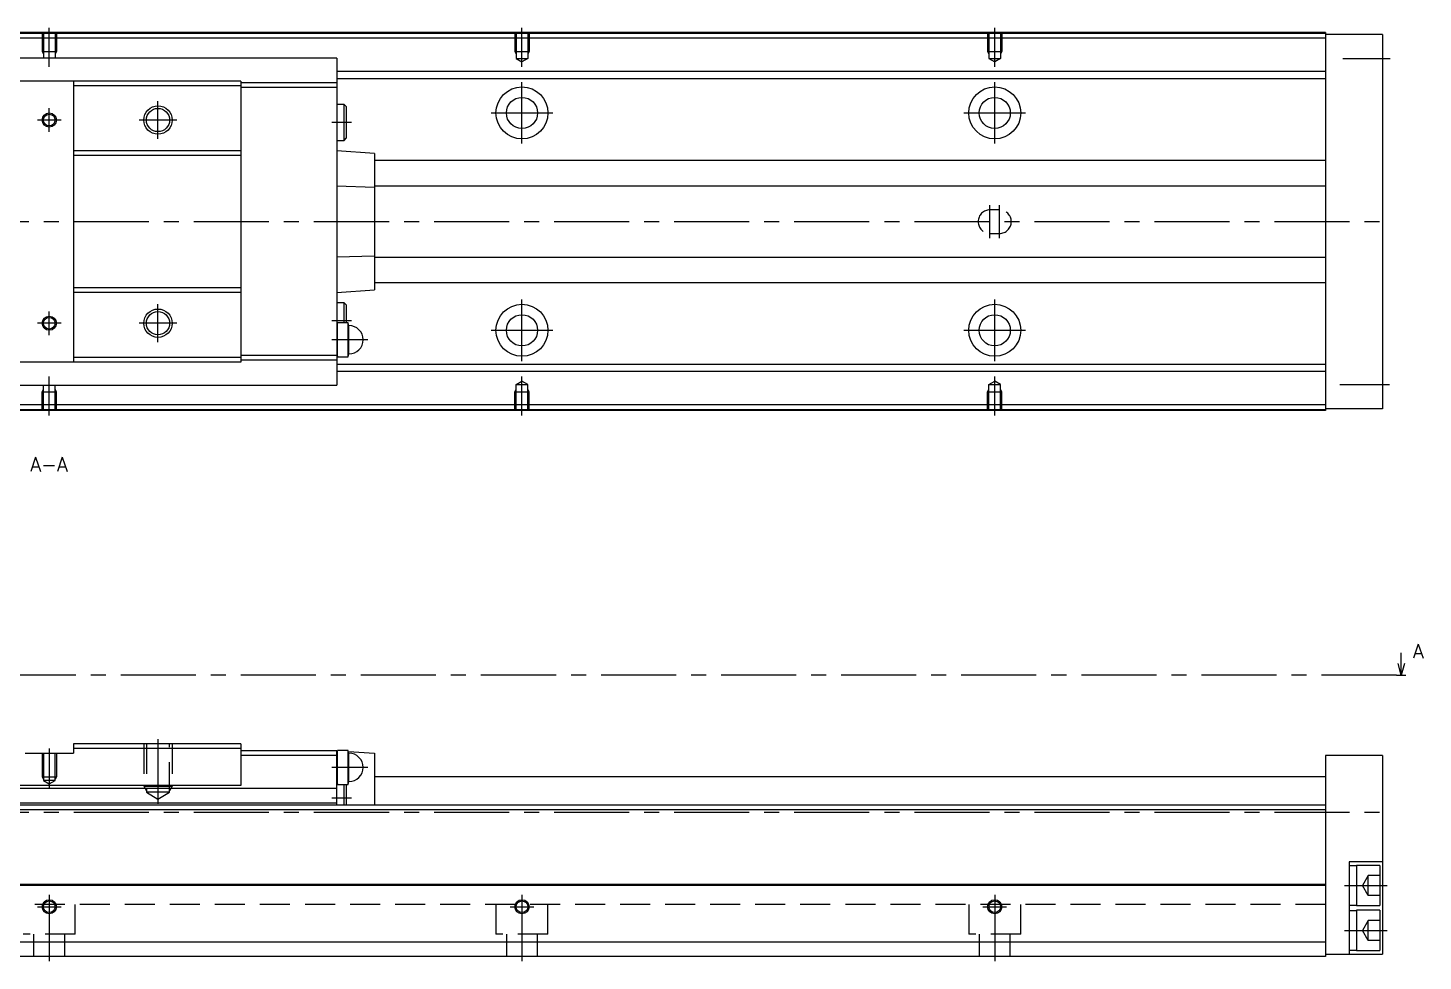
# Model space of a CAD drawing. Extents: x -2 to 939, y -8 to 353.
# Drawn here: x 644.2 to 939.3, y 9 to 206.5 of the extents above; entities that cross this region are included whole.
import ezdxf

# ---------------------------------------------------------------- set-up
doc = ezdxf.new("R2010")
doc.units = 0
doc.header["$LTSCALE"] = 0.5
doc.linetypes.add('CENTER', pattern=[50.8, 31.75, -6.35, 6.35, -6.35])
doc.linetypes.add('DASHED', pattern=[19.05, 12.7, -6.35])
for name, color, linetype in [('MSM_CENTER', 1, 'CENTER'), ('MSM_CONTINUOUS', 7, 'CONTINUOUS'), ('MSM_DASHED', 4, 'DASHED'), ('MSM_NARROW', 5, 'CONTINUOUS'), ('MSM_PART_NUMBER', 7, 'CONTINUOUS')]:
    doc.layers.add(name, color=color, linetype=linetype)
doc.styles.get("Standard").update_dxf_attribs({"font": 'txt.shx', "height": 3, "bigfont": 'bigfont.shx'})

msp = doc.modelspace()

# ---------------------------------------------------------------- linework, layer by layer
at = {"layer": 'MSM_CENTER'}
for p, q in [((648.67, 198.29), (648.67, 206.5)), ((748.67, 198.29), (748.67, 206.5)), ((848.67, 198.29), (848.67, 206.5)), ((922.34, 200), (932.29, 200)), ((748.67, 182), (748.67, 195)), ((848.67, 182), (848.67, 195)), ((648.67, 184.5), (648.67, 189.5)), ((671.67, 183), (671.67, 191)), ((651.17, 187), (646.17, 187)), ((675.67, 187), (667.67, 187)), ((712.57, 186.5), (708.47, 186.5)), ((742.17, 188.5), (755.17, 188.5)), ((842.17, 188.5), (855.17, 188.5)), ((847.67, 162), (847.67, 169)), ((849.67, 162), (849.67, 169)), ((323.67, 165.5), (932.67, 165.5)), ((671.67, 140), (671.67, 148)), ((748.67, 136), (748.67, 149)), ((848.67, 136), (848.67, 149)), ((648.67, 141.5), (648.67, 146.5)), ((651.17, 144), (646.17, 144)), ((675.67, 144), (667.67, 144)), ((712.57, 144.5), (708.47, 144.5)), ((742.17, 142.5), (755.17, 142.5)), ((842.17, 142.5), (855.17, 142.5)), ((716.07, 140.5), (708.47, 140.5)), ((648.67, 124.5), (648.67, 132.71)), ((748.67, 124.5), (748.67, 132.71)), ((848.67, 124.5), (848.67, 132.71)), ((921.67, 131), (932.17, 131)), ((933.67, 69.5), (320.67, 69.5)), ((648.67, 54), (648.67, 45.5)), ((671.67, 56), (671.67, 42.3)), ((716.07, 50), (708.47, 50)), ((712.57, 43.5), (708.47, 43.5)), ((323.67, 40.5), (932.67, 40.5)), ((922.67, 25), (931.67, 25)), ((648.67, 23), (648.67, 9)), ((748.67, 23), (748.67, 9)), ((848.67, 23), (848.67, 9)), ((646.17, 20.5), (651.17, 20.5)), ((746.17, 20.5), (751.17, 20.5)), ((846.17, 20.5), (851.17, 20.5)), ((922.67, 15.5), (931.67, 15.5))]:
    msp.add_line(p, q, dxfattribs=at)
at = {"layer": 'MSM_CONTINUOUS'}
for p, q in [((918.67, 205.5), (378.67, 205.5)), ((918.67, 205.3), (378.67, 205.3)), ((918.67, 204.3), (378.67, 204.3)), ((918.67, 205.5), (918.67, 125.5)), ((930.67, 205.1), (918.67, 205.1)), ((930.67, 205.1), (930.67, 125.9)), ((709.47, 200.1), (587.87, 200.1)), ((709.47, 200.1), (709.47, 130.9)), ((689.17, 195.25), (608.17, 195.25)), ((653.77, 195.25), (653.77, 135.75)), ((689.17, 195.25), (689.17, 135.75)), ((709.47, 194.85), (689.17, 194.85)), ((918.67, 197.25), (709.47, 197.25)), ((918.67, 195.75), (709.47, 195.75)), ((689.17, 194.25), (653.77, 194.25)), ((709.47, 193.85), (689.17, 193.85)), ((711.07, 190.3), (709.47, 190.3)), ((711.57, 189.8), (711.07, 190.3)), ((711.07, 182.7), (711.07, 190.3)), ((711.57, 183.2), (711.57, 189.8)), ((711.07, 182.7), (711.57, 183.2)), ((689.17, 180.5), (653.77, 180.5)), ((709.47, 182.7), (711.07, 182.7)), ((717.47, 179.94), (709.47, 180.5)), ((689.17, 179.5), (653.77, 179.5)), ((717.47, 179.94), (717.47, 151.06)), ((918.67, 178.43), (717.47, 178.43)), ((717.47, 172.73), (709.47, 172.98)), ((918.67, 173), (717.47, 173)), ((709.47, 158.02), (717.47, 158.27)), ((717.47, 158), (918.67, 158)), ((689.17, 151.5), (653.77, 151.5)), ((709.47, 150.5), (717.47, 151.06)), ((918.67, 152.57), (717.47, 152.57)), ((689.17, 150.5), (653.77, 150.5)), ((711.07, 148.3), (709.47, 148.3)), ((711.57, 147.8), (711.07, 148.3)), ((711.07, 144.1), (711.07, 148.3)), ((711.57, 144.1), (711.57, 147.8)), ((709.63, 144.1), (709.47, 143.5)), ((709.63, 136.9), (709.63, 144.1)), ((711.91, 144.1), (709.63, 144.1)), ((711.91, 136.9), (711.91, 144.1)), ((712.07, 143.5), (711.91, 144.1)), ((712.07, 137.5), (712.07, 143.5)), ((689.17, 136.75), (653.77, 136.75)), ((709.47, 137.15), (689.17, 137.15)), ((709.47, 136.15), (689.17, 136.15)), ((709.47, 137.5), (709.63, 136.9)), ((709.63, 136.9), (711.91, 136.9)), ((711.91, 136.9), (712.07, 137.5)), ((689.17, 135.75), (608.17, 135.75)), ((918.67, 135.25), (709.47, 135.25)), ((918.67, 133.75), (709.47, 133.75)), ((587.87, 130.9), (709.47, 130.9)), ((918.67, 126.7), (378.67, 126.7)), ((918.67, 125.7), (378.67, 125.7)), ((918.67, 125.5), (378.67, 125.5)), ((930.67, 125.9), (918.67, 125.9)), ((934.67, 69.5), (934.67, 74.23)), ((934.67, 69.5), (934, 72)), ((935.34, 72), (934.67, 69.5)), ((933.67, 69.5), (935.67, 69.5)), ((653.77, 55), (653.77, 53)), ((689.17, 55), (653.77, 55)), ((689.17, 54), (653.77, 54)), ((689.17, 55), (689.17, 46.15)), ((709.47, 53.5), (689.17, 53.5)), ((709.63, 53.6), (709.47, 53)), ((709.47, 53.5), (709.6, 53.49)), ((709.47, 42), (709.47, 53.5)), ((709.63, 46.4), (709.63, 53.6)), ((711.91, 53.6), (709.63, 53.6)), ((712.07, 53), (711.91, 53.6)), ((711.91, 46.4), (711.91, 53.6)), ((711.97, 53.34), (717.47, 53)), ((643.57, 53), (653.77, 53)), ((709.47, 52.5), (689.17, 52.5)), ((712.07, 47), (712.07, 53)), ((717.47, 53), (717.47, 42)), ((930.67, 52.5), (918.67, 52.5)), ((918.67, 52.5), (918.67, 10)), ((930.67, 52.5), (930.67, 10.5)), ((918.67, 48), (717.47, 48)), ((709.47, 45.5), (587.87, 45.5)), ((689.17, 46.15), (608.17, 46.15)), ((709.47, 47), (709.63, 46.4)), ((709.63, 46.4), (711.91, 46.4)), ((711.07, 42), (711.07, 46.4)), ((711.57, 42), (711.57, 46.4)), ((711.91, 46.4), (712.07, 47)), ((918.67, 42), (378.67, 42)), ((709.47, 42.4), (587.87, 42.4)), ((918.67, 41), (378.67, 41)), ((930.67, 30), (923.67, 30)), ((923.67, 30), (923.67, 10.5)), ((925.17, 29.15), (923.67, 29.15)), ((930.17, 29.25), (925.17, 29.25)), ((925.17, 29.25), (925.17, 20.75)), ((930.17, 29.25), (930.17, 20.75)), ((918.67, 25.2), (378.67, 25.2)), ((918.67, 25), (378.67, 25)), ((923.67, 20.85), (925.17, 20.85)), ((925.17, 20.75), (930.17, 20.75)), ((925.17, 19.65), (923.67, 19.65)), ((925.17, 19.75), (925.17, 11.25)), ((930.17, 19.75), (925.17, 19.75)), ((930.17, 19.75), (930.17, 11.25)), ((918.67, 13), (378.67, 13)), ((918.67, 10), (378.67, 10)), ((918.67, 10.5), (930.67, 10.5)), ((923.67, 11.35), (925.17, 11.35)), ((925.17, 11.25), (930.17, 11.25))]:
    msp.add_line(p, q, dxfattribs=at)
for centre, radius in [((748.67, 188.5), 5.5), ((848.67, 188.5), 5.5), ((671.67, 187), 2.46), ((748.67, 188.5), 3.3), ((848.67, 188.5), 3.3), ((648.67, 187), 1.23), ((748.67, 142.5), 5.5), ((848.67, 142.5), 5.5), ((648.67, 144), 1.23), ((671.67, 144), 2.46), ((748.67, 142.5), 3.3), ((848.67, 142.5), 3.3), ((648.67, 20.5), 1.23), ((748.67, 20.5), 1.23), ((848.67, 20.5), 1.23)]:
    msp.add_circle(centre, radius, dxfattribs=at)
for centre in [(712.07, 140.5), (712.07, 50)]:
    msp.add_arc(centre, 3, 270, 90, dxfattribs=at)
at = {"layer": 'MSM_DASHED'}
for p, q in [((647.17, 205.5), (647.17, 201.5)), ((647.44, 205.5), (647.44, 200.1)), ((649.9, 205.5), (649.9, 200.1)), ((650.17, 205.5), (650.17, 201.5)), ((747.17, 205.5), (747.17, 201.5)), ((747.44, 205.5), (747.44, 200)), ((749.9, 205.5), (749.9, 200)), ((750.17, 205.5), (750.17, 201.5)), ((847.17, 205.5), (847.17, 201.5)), ((847.44, 205.5), (847.44, 200)), ((849.9, 205.5), (849.9, 200)), ((850.17, 205.5), (850.17, 201.5)), ((647.17, 201.5), (650.17, 201.5)), ((647.17, 201.5), (647.44, 201.03)), ((650.17, 201.5), (649.9, 201.03)), ((747.17, 201.5), (750.17, 201.5)), ((747.17, 201.5), (747.44, 201.03)), ((750.17, 201.5), (749.9, 201.03)), ((847.17, 201.5), (850.17, 201.5)), ((847.17, 201.5), (847.44, 201.03)), ((850.17, 201.5), (849.9, 201.03)), ((747.44, 200), (749.9, 200)), ((747.44, 200), (748.67, 199.29)), ((749.9, 200), (748.67, 199.29)), ((847.44, 200), (849.9, 200)), ((847.44, 200), (848.67, 199.29)), ((849.9, 200), (848.67, 199.29)), ((849.67, 168), (847.67, 168)), ((847.67, 163), (849.67, 163)), ((647.17, 129.5), (647.44, 129.97)), ((647.44, 125.5), (647.44, 130.9)), ((649.9, 125.5), (649.9, 130.9)), ((650.17, 129.5), (649.9, 129.97)), ((747.17, 129.5), (747.44, 129.97)), ((747.44, 131), (748.67, 131.71)), ((747.44, 131), (749.9, 131)), ((747.44, 125.5), (747.44, 131)), ((749.9, 131), (748.67, 131.71)), ((749.9, 125.5), (749.9, 131)), ((750.17, 129.5), (749.9, 129.97)), ((847.17, 129.5), (847.44, 129.97)), ((847.44, 131), (848.67, 131.71)), ((847.44, 131), (849.9, 131)), ((847.44, 125.5), (847.44, 131)), ((849.9, 131), (848.67, 131.71)), ((849.9, 125.5), (849.9, 131)), ((850.17, 129.5), (849.9, 129.97)), ((647.17, 129.5), (650.17, 129.5)), ((647.17, 125.5), (647.17, 129.5)), ((650.17, 125.5), (650.17, 129.5)), ((747.17, 129.5), (750.17, 129.5)), ((747.17, 125.5), (747.17, 129.5)), ((750.17, 125.5), (750.17, 129.5)), ((847.17, 129.5), (850.17, 129.5)), ((847.17, 125.5), (847.17, 129.5)), ((850.17, 125.5), (850.17, 129.5)), ((668.67, 55), (668.67, 46)), ((669.21, 55), (669.21, 44.72)), ((674.12, 44.72), (674.12, 55)), ((674.67, 55), (674.67, 46)), ((647.17, 53), (647.17, 48)), ((647.44, 53), (647.44, 47.21)), ((649.9, 47.21), (649.9, 53)), ((650.17, 53), (650.17, 48)), ((647.17, 48), (650.17, 48)), ((647.17, 48), (647.44, 47.53)), ((650.17, 48), (649.9, 47.53)), ((647.44, 47.21), (648.67, 46.5)), ((649.9, 47.21), (647.44, 47.21)), ((648.67, 46.5), (649.9, 47.21)), ((668.67, 46), (674.67, 46)), ((668.67, 46), (669.21, 45.06)), ((669.21, 44.72), (671.67, 43.3)), ((674.12, 44.72), (669.21, 44.72)), ((671.67, 43.3), (674.12, 44.72)), ((674.67, 46), (674.12, 45.06)), ((927.67, 27.12), (926.44, 25)), ((927.67, 22.88), (927.67, 27.12)), ((930.17, 27.12), (927.67, 27.12)), ((918.67, 25.2), (378.67, 25.2)), ((918.67, 25), (378.67, 25)), ((927.67, 22.88), (926.44, 25)), ((927.67, 25), (930.17, 25)), ((918.67, 21), (378.67, 21)), ((654.17, 14.7), (654.17, 21)), ((743.17, 21), (743.17, 14.7)), ((754.17, 14.7), (754.17, 21)), ((843.17, 21), (843.17, 14.7)), ((854.17, 14.7), (854.17, 21)), ((930.17, 22.88), (927.67, 22.88)), ((927.67, 17.62), (926.44, 15.5)), ((927.67, 13.38), (926.44, 15.5)), ((927.67, 13.38), (927.67, 17.62)), ((930.17, 17.62), (927.67, 17.62)), ((927.67, 15.5), (930.17, 15.5)), ((654.17, 14.7), (643.17, 14.7)), ((645.37, 14.7), (645.37, 10)), ((651.97, 10), (651.97, 14.7)), ((754.17, 14.7), (743.17, 14.7)), ((745.37, 14.7), (745.37, 10)), ((751.97, 10), (751.97, 14.7)), ((854.17, 14.7), (843.17, 14.7)), ((845.37, 14.7), (845.37, 10)), ((851.97, 10), (851.97, 14.7)), ((930.17, 13.38), (927.67, 13.38))]:
    msp.add_line(p, q, dxfattribs=at)
for centre, start, end in [((847.67, 165.5), 90, 270), ((849.67, 165.5), 270, 90)]:
    msp.add_arc(centre, 2.5, start, end, dxfattribs=at)
at = {"layer": 'MSM_NARROW'}
for centre, radius in [((671.67, 187), 3), ((648.67, 187), 1.5), ((648.67, 144), 1.5), ((671.67, 144), 3), ((648.67, 20.5), 1.5), ((748.67, 20.5), 1.5), ((848.67, 20.5), 1.5)]:
    msp.add_circle(centre, radius, dxfattribs=at)

# ---------------------------------------------------------------- texts
at = {"layer": 'MSM_PART_NUMBER'}
for s, p in [('A-A', (644.61, 112.62)), ('A', (937.1, 73.08))]:
    msp.add_text(s, height=3, dxfattribs=at).set_placement(p)

doc.saveas('drawing.dxf')
